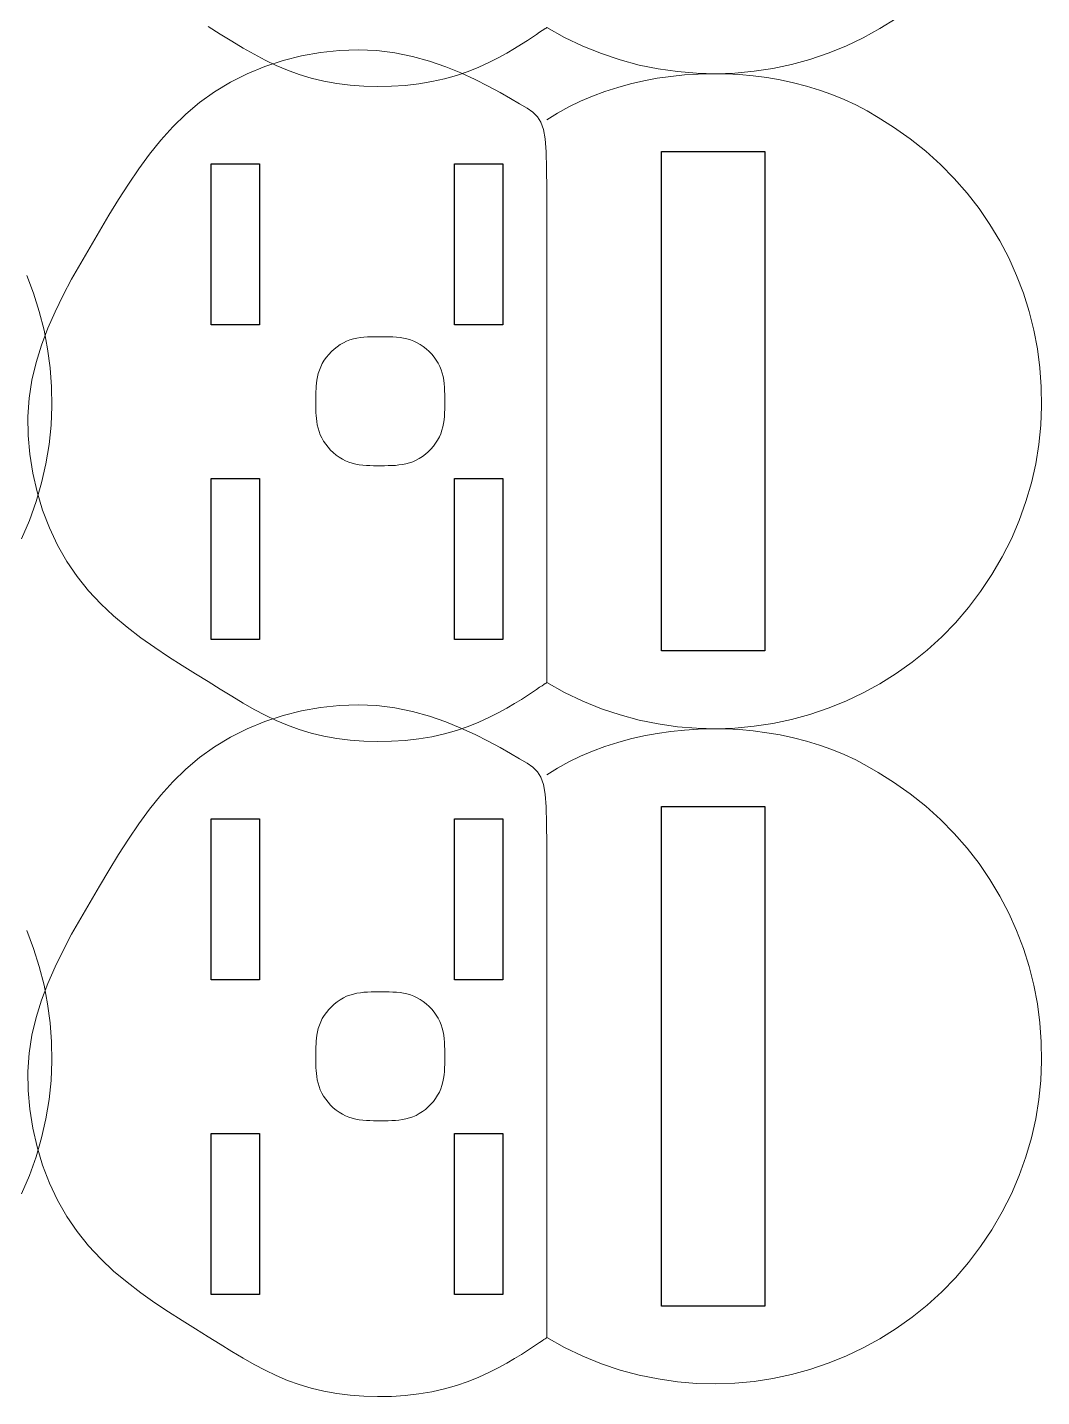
# Model space of a CAD drawing. Header units: millimetres. Extents: x -413 to -167, y -330 to -180.
# Drawn here: x -198.93 to -167.45, y -329.76 to -287.29 of the extents above; entities that cross this region are included whole.
import ezdxf

# ---------------------------------------------------------------- set-up
doc = ezdxf.new("R2010")
doc.units = ezdxf.units.MM
doc.layers.add('CUT', color=7, linetype='CONTINUOUS')

msp = doc.modelspace()

# ---------------------------------------------------------------- linework, layer by layer
at = {"layer": 'CUT', "color": 7, "linetype": 'CONTINUOUS', "lineweight": 0}
for p, q in [((-171.961, -287.011), (-172.468, -287.328)), ((-192.947, -287.498), (-193.322, -287.264)), ((-192.586, -287.719), (-192.947, -287.498)), ((-183.13, -287.506), (-183.257, -287.59)), ((-183.031, -287.44), (-183.13, -287.506)), ((-182.954, -287.389), (-183.031, -287.44)), ((-182.897, -287.352), (-182.954, -287.389)), ((-182.858, -287.326), (-182.897, -287.352)), ((-182.833, -287.309), (-182.858, -287.326)), ((-182.818, -287.3), (-182.833, -287.309)), ((-182.812, -287.295), (-182.818, -287.3)), ((-182.81, -287.294), (-182.812, -287.295)), ((-182.81, -287.284), (-182.81, -287.294)), ((-182.255, -287.601), (-182.81, -287.293)), ((-182.81, -287.294), (-182.81, -287.294)), ((-172.468, -287.328), (-172.991, -287.614)), ((-192.235, -287.929), (-192.586, -287.719)), ((-191.891, -288.124), (-192.235, -287.929)), ((-189.246, -288.001), (-188.662, -287.981)), ((-188.662, -287.981), (-188.085, -288.007)), ((-183.809, -287.945), (-184.049, -288.086)), ((-183.597, -287.813), (-183.809, -287.945)), ((-183.412, -287.693), (-183.597, -287.813)), ((-183.257, -287.59), (-183.412, -287.693)), ((-181.689, -287.871), (-182.255, -287.601)), ((-181.115, -288.103), (-181.689, -287.871)), ((-173.528, -287.869), (-174.078, -288.091)), ((-172.991, -287.614), (-173.528, -287.869)), ((-191.548, -288.305), (-191.891, -288.124)), ((-191.559, -288.501), (-190.995, -288.315)), ((-191.205, -288.47), (-191.548, -288.305)), ((-190.995, -288.315), (-190.418, -288.169)), ((-190.418, -288.169), (-189.833, -288.064)), ((-189.833, -288.064), (-189.246, -288.001)), ((-188.085, -288.007), (-187.521, -288.078)), ((-187.521, -288.078), (-186.974, -288.191)), ((-186.974, -288.191), (-186.448, -288.338)), ((-186.448, -288.338), (-185.946, -288.511)), ((-184.604, -288.378), (-184.917, -288.52)), ((-184.314, -288.231), (-184.604, -288.378)), ((-184.049, -288.086), (-184.314, -288.231)), ((-180.532, -288.298), (-181.115, -288.103)), ((-179.944, -288.456), (-180.532, -288.298)), ((-174.64, -288.28), (-175.211, -288.437)), ((-174.078, -288.091), (-174.64, -288.28)), ((-192.628, -288.987), (-192.105, -288.725)), ((-192.105, -288.725), (-191.559, -288.501)), ((-190.855, -288.619), (-191.205, -288.47)), ((-190.496, -288.75), (-190.855, -288.619)), ((-190.124, -288.862), (-190.496, -288.75)), ((-185.607, -288.778), (-185.983, -288.885)), ((-185.946, -288.511), (-185.472, -288.702)), ((-185.252, -288.655), (-185.607, -288.778)), ((-185.472, -288.702), (-185.03, -288.904)), ((-184.917, -288.52), (-185.252, -288.655)), ((-179.351, -288.577), (-179.944, -288.456)), ((-179.382, -288.869), (-178.961, -288.809)), ((-178.756, -288.662), (-179.351, -288.577)), ((-178.961, -288.809), (-178.537, -288.765)), ((-178.159, -288.712), (-178.756, -288.662)), ((-178.537, -288.765), (-178.11, -288.737)), ((-177.562, -288.726), (-178.159, -288.712)), ((-178.11, -288.737), (-177.682, -288.726)), ((-177.682, -288.726), (-177.254, -288.732)), ((-176.968, -288.705), (-177.562, -288.726)), ((-177.254, -288.732), (-176.827, -288.754)), ((-176.377, -288.65), (-176.968, -288.705)), ((-176.827, -288.754), (-176.402, -288.792)), ((-176.402, -288.792), (-175.98, -288.847)), ((-175.791, -288.56), (-176.377, -288.65)), ((-175.211, -288.437), (-175.791, -288.56)), ((-193.124, -289.284), (-192.628, -288.987)), ((-189.734, -288.954), (-190.124, -288.862)), ((-189.329, -289.026), (-189.734, -288.954)), ((-188.912, -289.078), (-189.329, -289.026)), ((-188.488, -289.111), (-188.912, -289.078)), ((-188.059, -289.123), (-188.488, -289.111)), ((-187.629, -289.115), (-188.059, -289.123)), ((-187.203, -289.088), (-187.629, -289.115)), ((-186.784, -289.04), (-187.203, -289.088)), ((-186.376, -288.972), (-186.784, -289.04)), ((-185.983, -288.885), (-186.376, -288.972)), ((-185.03, -288.904), (-184.624, -289.108)), ((-184.624, -289.108), (-184.256, -289.307)), ((-181.004, -289.276), (-180.609, -289.15)), ((-180.609, -289.15), (-180.207, -289.04)), ((-180.207, -289.04), (-179.797, -288.946)), ((-179.797, -288.946), (-179.382, -288.869)), ((-175.98, -288.847), (-175.563, -288.919)), ((-175.563, -288.919), (-175.151, -289.007)), ((-175.151, -289.007), (-174.746, -289.111)), ((-174.746, -289.111), (-174.349, -289.232)), ((-174.349, -289.232), (-173.961, -289.37)), ((-194.015, -289.978), (-193.586, -289.615)), ((-193.586, -289.615), (-193.124, -289.284)), ((-184.256, -289.307), (-183.931, -289.492)), ((-183.931, -289.492), (-183.652, -289.657)), ((-183.652, -289.657), (-183.422, -289.796)), ((-182.125, -289.755), (-181.763, -289.579)), ((-181.763, -289.579), (-181.388, -289.419)), ((-181.388, -289.419), (-181.004, -289.276)), ((-173.961, -289.37), (-173.583, -289.524)), ((-173.583, -289.524), (-173.216, -289.695)), ((-194.415, -290.37), (-194.015, -289.978)), ((-183.422, -289.796), (-183.239, -289.923)), ((-183.239, -289.923), (-183.096, -290.06)), ((-183.096, -290.06), (-182.989, -290.229)), ((-182.81, -290.157), (-182.475, -289.948)), ((-182.475, -289.948), (-182.125, -289.755)), ((-173.216, -289.695), (-172.862, -289.882)), ((-172.862, -289.882), (-172.522, -290.085)), ((-172.522, -290.085), (-172.052, -290.381)), ((-194.789, -290.786), (-194.415, -290.37)), ((-182.989, -290.229), (-182.913, -290.452)), ((-182.913, -290.452), (-182.862, -290.751)), ((-172.052, -290.381), (-171.536, -290.741)), ((-195.14, -291.224), (-194.789, -290.786)), ((-182.862, -290.751), (-182.832, -291.147)), ((-171.536, -290.741), (-171.049, -291.128)), ((-195.474, -291.68), (-195.14, -291.224)), ((-182.832, -291.147), (-182.816, -291.662)), ((-171.049, -291.128), (-170.59, -291.539)), ((-195.792, -292.15), (-195.474, -291.68)), ((-182.816, -291.662), (-182.811, -292.318)), ((-170.59, -291.539), (-170.161, -291.974)), ((-196.099, -292.631), (-195.792, -292.15)), ((-170.161, -291.974), (-169.762, -292.43)), ((-196.398, -293.119), (-196.099, -292.631)), ((-182.811, -292.318), (-182.81, -293.137)), ((-169.762, -292.43), (-169.394, -292.907)), ((-169.394, -292.907), (-169.056, -293.402)), ((-196.693, -293.612), (-196.398, -293.119)), ((-182.81, -293.137), (-182.81, -294.128)), ((-169.056, -293.402), (-168.749, -293.915)), ((-196.986, -294.106), (-196.693, -293.612)), ((-168.749, -293.915), (-168.473, -294.442)), ((-197.275, -294.6), (-196.986, -294.106)), ((-182.81, -294.128), (-182.81, -295.262)), ((-197.556, -295.098), (-197.275, -294.6)), ((-168.473, -294.442), (-168.23, -294.984)), ((-198.95, -294.984), (-198.738, -295.538)), ((-197.823, -295.6), (-197.556, -295.098)), ((-168.23, -294.984), (-168.018, -295.538)), ((-198.738, -295.538), (-198.56, -296.103)), ((-198.072, -296.108), (-197.823, -295.6)), ((-182.81, -295.262), (-182.81, -296.501)), ((-168.018, -295.538), (-167.84, -296.103)), ((-198.56, -296.103), (-198.414, -296.678)), ((-198.297, -296.623), (-198.072, -296.108)), ((-167.84, -296.103), (-167.694, -296.678)), ((-198.495, -297.147), (-198.297, -296.623)), ((-198.414, -296.678), (-198.302, -297.259)), ((-188.595, -296.913), (-188.485, -296.901)), ((-188.485, -296.901), (-188.374, -296.893)), ((-188.374, -296.893), (-188.262, -296.889)), ((-188.262, -296.889), (-188.149, -296.887)), ((-188.149, -296.887), (-188.036, -296.886)), ((-188.036, -296.886), (-187.923, -296.886)), ((-187.923, -296.886), (-187.81, -296.887)), ((-187.81, -296.887), (-187.698, -296.889)), ((-187.698, -296.889), (-187.586, -296.893)), ((-187.586, -296.893), (-187.475, -296.9)), ((-187.475, -296.9), (-187.364, -296.912)), ((-182.81, -296.501), (-182.81, -297.808)), ((-167.694, -296.678), (-167.582, -297.259)), ((-198.659, -297.682), (-198.495, -297.147)), ((-198.302, -297.259), (-198.224, -297.847)), ((-189.495, -297.348), (-189.409, -297.268)), ((-189.409, -297.268), (-189.318, -297.196)), ((-189.318, -297.196), (-189.222, -297.131)), ((-189.222, -297.131), (-189.123, -297.074)), ((-189.123, -297.074), (-189.022, -297.025)), ((-189.022, -297.025), (-188.918, -296.986)), ((-188.918, -296.986), (-188.812, -296.955)), ((-188.812, -296.955), (-188.704, -296.931)), ((-188.704, -296.931), (-188.595, -296.913)), ((-187.364, -296.912), (-187.255, -296.929)), ((-187.255, -296.929), (-187.148, -296.953)), ((-187.148, -296.953), (-187.042, -296.983)), ((-187.042, -296.983), (-186.938, -297.022)), ((-186.938, -297.022), (-186.836, -297.07)), ((-186.836, -297.07), (-186.736, -297.126)), ((-186.736, -297.126), (-186.641, -297.191)), ((-186.641, -297.191), (-186.549, -297.263)), ((-186.549, -297.263), (-186.462, -297.341)), ((-167.582, -297.259), (-167.504, -297.847)), ((-198.787, -298.228), (-198.659, -297.682)), ((-189.826, -297.817), (-189.776, -297.716)), ((-189.776, -297.716), (-189.717, -297.617)), ((-189.717, -297.617), (-189.65, -297.523)), ((-189.65, -297.523), (-189.576, -297.433)), ((-189.576, -297.433), (-189.495, -297.348)), ((-186.462, -297.341), (-186.381, -297.426)), ((-186.381, -297.426), (-186.307, -297.516)), ((-186.307, -297.516), (-186.239, -297.61)), ((-186.239, -297.61), (-186.179, -297.708)), ((-186.179, -297.708), (-186.128, -297.809)), ((-198.224, -297.847), (-198.18, -298.44)), ((-189.945, -298.229), (-189.926, -298.127)), ((-189.926, -298.127), (-189.9, -298.024)), ((-189.9, -298.024), (-189.868, -297.92)), ((-189.868, -297.92), (-189.826, -297.817)), ((-186.128, -297.809), (-186.086, -297.912)), ((-186.086, -297.912), (-186.053, -298.017)), ((-186.053, -298.017), (-186.027, -298.124)), ((-186.027, -298.124), (-186.007, -298.233)), ((-182.81, -297.808), (-182.81, -299.145)), ((-167.504, -297.847), (-167.46, -298.44)), ((-198.872, -298.788), (-198.787, -298.228)), ((-198.18, -298.44), (-198.171, -299.035)), ((-189.975, -298.586), (-189.972, -298.506)), ((-189.975, -298.656), (-189.975, -298.586)), ((-189.972, -298.506), (-189.967, -298.42)), ((-189.967, -298.42), (-189.958, -298.327)), ((-189.958, -298.327), (-189.945, -298.229)), ((-186.007, -298.233), (-185.994, -298.343)), ((-185.994, -298.343), (-185.984, -298.454)), ((-185.984, -298.454), (-185.979, -298.566)), ((-185.979, -298.566), (-185.976, -298.678)), ((-167.46, -298.44), (-167.451, -299.035)), ((-198.911, -299.361), (-198.872, -298.788)), ((-189.975, -298.715), (-189.975, -298.656)), ((-189.975, -298.764), (-189.975, -298.715)), ((-189.975, -298.804), (-189.975, -298.764)), ((-189.975, -298.838), (-189.975, -298.804)), ((-189.975, -298.868), (-189.975, -298.838)), ((-189.975, -298.896), (-189.975, -298.868)), ((-189.975, -298.926), (-189.975, -298.896)), ((-189.975, -298.958), (-189.975, -298.926)), ((-189.975, -298.996), (-189.975, -298.958)), ((-189.975, -299.042), (-189.975, -298.996)), ((-185.976, -299.017), (-185.977, -299.13)), ((-185.976, -298.678), (-185.975, -298.791)), ((-185.975, -298.904), (-185.976, -299.017)), ((-185.975, -298.791), (-185.975, -298.904)), ((-198.906, -299.944), (-198.911, -299.361)), ((-198.171, -299.035), (-198.197, -299.632)), ((-189.975, -299.098), (-189.975, -299.042)), ((-189.975, -299.165), (-189.975, -299.098)), ((-189.973, -299.241), (-189.975, -299.165)), ((-189.969, -299.326), (-189.973, -299.241)), ((-189.961, -299.417), (-189.969, -299.326)), ((-189.949, -299.514), (-189.961, -299.417)), ((-185.987, -299.353), (-185.997, -299.464)), ((-185.98, -299.242), (-185.987, -299.353)), ((-185.977, -299.13), (-185.98, -299.242)), ((-182.81, -299.145), (-182.81, -300.474)), ((-167.451, -299.035), (-167.477, -299.632)), ((-198.197, -299.632), (-198.258, -300.228)), ((-189.932, -299.614), (-189.949, -299.514)), ((-189.909, -299.717), (-189.932, -299.614)), ((-189.879, -299.821), (-189.909, -299.717)), ((-189.84, -299.924), (-189.879, -299.821)), ((-186.062, -299.788), (-186.098, -299.893)), ((-186.034, -299.682), (-186.062, -299.788)), ((-186.013, -299.574), (-186.034, -299.682)), ((-185.997, -299.464), (-186.013, -299.574)), ((-167.477, -299.632), (-167.538, -300.228)), ((-198.856, -300.531), (-198.906, -299.944)), ((-198.258, -300.228), (-198.355, -300.823)), ((-189.792, -300.026), (-189.84, -299.924)), ((-189.736, -300.126), (-189.792, -300.026)), ((-189.671, -300.221), (-189.736, -300.126)), ((-189.599, -300.313), (-189.671, -300.221)), ((-186.329, -300.285), (-186.406, -300.373)), ((-186.259, -300.192), (-186.329, -300.285)), ((-186.197, -300.095), (-186.259, -300.192)), ((-186.143, -299.995), (-186.197, -300.095)), ((-186.098, -299.893), (-186.143, -299.995)), ((-167.538, -300.228), (-167.635, -300.823)), ((-198.763, -301.117), (-198.856, -300.531)), ((-189.521, -300.399), (-189.599, -300.313)), ((-189.436, -300.48), (-189.521, -300.399)), ((-189.346, -300.555), (-189.436, -300.48)), ((-189.252, -300.623), (-189.346, -300.555)), ((-189.154, -300.682), (-189.252, -300.623)), ((-189.053, -300.733), (-189.154, -300.682)), ((-186.867, -300.719), (-186.969, -300.763)), ((-186.767, -300.665), (-186.867, -300.719)), ((-186.67, -300.603), (-186.767, -300.665)), ((-186.577, -300.533), (-186.67, -300.603)), ((-186.488, -300.456), (-186.577, -300.533)), ((-186.406, -300.373), (-186.488, -300.456)), ((-182.81, -300.474), (-182.81, -301.759)), ((-198.63, -301.697), (-198.763, -301.117)), ((-198.355, -300.823), (-198.488, -301.415)), ((-188.95, -300.775), (-189.053, -300.733)), ((-188.845, -300.809), (-188.95, -300.775)), ((-188.738, -300.835), (-188.845, -300.809)), ((-188.629, -300.854), (-188.738, -300.835)), ((-188.519, -300.868), (-188.629, -300.854)), ((-188.408, -300.877), (-188.519, -300.868)), ((-188.297, -300.882), (-188.408, -300.877)), ((-188.184, -300.885), (-188.297, -300.882)), ((-188.071, -300.886), (-188.184, -300.885)), ((-187.958, -300.886), (-188.071, -300.886)), ((-187.845, -300.886), (-187.958, -300.886)), ((-187.732, -300.884), (-187.845, -300.886)), ((-187.62, -300.881), (-187.732, -300.884)), ((-187.509, -300.875), (-187.62, -300.881)), ((-187.398, -300.864), (-187.509, -300.875)), ((-187.289, -300.849), (-187.398, -300.864)), ((-187.18, -300.827), (-187.289, -300.849)), ((-187.074, -300.799), (-187.18, -300.827)), ((-186.969, -300.763), (-187.074, -300.799)), ((-167.635, -300.823), (-167.768, -301.415)), ((-198.488, -301.415), (-198.658, -302.001)), ((-167.768, -301.415), (-167.939, -302.001)), ((-198.658, -302.001), (-198.866, -302.581)), ((-198.456, -302.265), (-198.63, -301.697)), ((-182.81, -301.759), (-182.81, -302.962)), ((-167.939, -302.001), (-168.146, -302.581)), ((-198.243, -302.817), (-198.456, -302.265)), ((-198.866, -302.581), (-199.11, -303.153)), ((-197.993, -303.348), (-198.243, -302.817)), ((-168.146, -302.581), (-168.39, -303.153)), ((-182.81, -302.962), (-182.81, -304.046)), ((-168.39, -303.153), (-168.673, -303.715)), ((-197.707, -303.853), (-197.993, -303.348)), ((-197.386, -304.325), (-197.707, -303.853)), ((-182.81, -304.046), (-182.81, -304.972)), ((-168.673, -303.715), (-168.993, -304.266)), ((-197.033, -304.764), (-197.386, -304.325)), ((-168.993, -304.266), (-169.344, -304.791)), ((-196.653, -305.17), (-197.033, -304.764)), ((-182.81, -304.972), (-182.81, -305.725)), ((-169.344, -304.791), (-169.722, -305.288)), ((-196.253, -305.548), (-196.653, -305.17)), ((-169.722, -305.288), (-170.125, -305.757)), ((-195.836, -305.898), (-196.253, -305.548)), ((-182.81, -305.725), (-182.81, -306.319)), ((-170.125, -305.757), (-170.552, -306.195)), ((-195.41, -306.225), (-195.836, -305.898)), ((-194.979, -306.53), (-195.41, -306.225)), ((-170.552, -306.195), (-171.001, -306.604)), ((-194.549, -306.816), (-194.979, -306.53)), ((-182.81, -306.319), (-182.81, -306.773)), ((-171.001, -306.604), (-171.472, -306.983)), ((-194.126, -307.085), (-194.549, -306.816)), ((-193.715, -307.341), (-194.126, -307.085)), ((-182.81, -306.773), (-182.81, -307.107)), ((-171.472, -306.983), (-171.961, -307.332)), ((-193.322, -307.585), (-193.715, -307.341)), ((-182.81, -307.107), (-182.81, -307.338)), ((-182.81, -307.338), (-182.81, -307.486)), ((-182.81, -307.486), (-182.81, -307.569)), ((-171.961, -307.332), (-172.468, -307.649)), ((-192.947, -307.819), (-193.322, -307.585)), ((-192.586, -308.04), (-192.947, -307.819)), ((-183.257, -307.911), (-183.412, -308.014)), ((-183.13, -307.828), (-183.257, -307.911)), ((-183.031, -307.761), (-183.13, -307.828)), ((-182.954, -307.711), (-183.031, -307.761)), ((-182.897, -307.673), (-182.954, -307.711)), ((-182.858, -307.647), (-182.897, -307.673)), ((-182.833, -307.63), (-182.858, -307.647)), ((-182.818, -307.621), (-182.833, -307.63)), ((-182.812, -307.617), (-182.818, -307.621)), ((-182.81, -307.615), (-182.812, -307.617)), ((-182.81, -307.569), (-182.81, -307.606)), ((-182.81, -307.606), (-182.81, -307.615)), ((-182.255, -307.922), (-182.81, -307.614)), ((-182.81, -307.615), (-182.81, -307.615)), ((-181.689, -308.191), (-182.255, -307.922)), ((-172.991, -307.935), (-173.528, -308.189)), ((-172.468, -307.649), (-172.991, -307.935)), ((-192.235, -308.25), (-192.586, -308.04)), ((-191.891, -308.445), (-192.235, -308.25)), ((-189.833, -308.385), (-189.246, -308.322)), ((-189.246, -308.322), (-188.662, -308.302)), ((-188.662, -308.302), (-188.085, -308.328)), ((-188.085, -308.328), (-187.521, -308.399)), ((-183.809, -308.266), (-184.049, -308.407)), ((-183.597, -308.134), (-183.809, -308.266)), ((-183.412, -308.014), (-183.597, -308.134)), ((-181.115, -308.424), (-181.689, -308.191)), ((-173.528, -308.189), (-174.078, -308.411)), ((-191.548, -308.626), (-191.891, -308.445)), ((-191.559, -308.822), (-190.995, -308.636)), ((-191.205, -308.791), (-191.548, -308.626)), ((-190.855, -308.94), (-191.205, -308.791)), ((-190.995, -308.636), (-190.418, -308.49)), ((-190.418, -308.49), (-189.833, -308.385)), ((-187.521, -308.399), (-186.974, -308.512)), ((-186.974, -308.512), (-186.448, -308.659)), ((-186.448, -308.659), (-185.946, -308.831)), ((-184.604, -308.698), (-184.917, -308.841)), ((-184.314, -308.552), (-184.604, -308.698)), ((-184.049, -308.407), (-184.314, -308.552)), ((-180.532, -308.618), (-181.115, -308.424)), ((-179.944, -308.776), (-180.532, -308.618)), ((-179.351, -308.898), (-179.944, -308.776)), ((-175.211, -308.757), (-175.791, -308.881)), ((-174.64, -308.601), (-175.211, -308.757)), ((-174.078, -308.411), (-174.64, -308.601)), ((-192.628, -309.308), (-192.105, -309.046)), ((-192.105, -309.046), (-191.559, -308.822)), ((-190.496, -309.07), (-190.855, -308.94)), ((-190.124, -309.182), (-190.496, -309.07)), ((-189.734, -309.274), (-190.124, -309.182)), ((-185.983, -309.205), (-186.376, -309.293)), ((-185.607, -309.098), (-185.983, -309.205)), ((-185.946, -308.831), (-185.472, -309.023)), ((-185.252, -308.975), (-185.607, -309.098)), ((-185.472, -309.023), (-185.03, -309.224)), ((-184.917, -308.841), (-185.252, -308.975)), ((-179.797, -309.267), (-179.382, -309.19)), ((-179.382, -309.19), (-178.961, -309.129)), ((-178.756, -308.983), (-179.351, -308.898)), ((-178.961, -309.129), (-178.537, -309.085)), ((-178.159, -309.032), (-178.756, -308.983)), ((-178.537, -309.085), (-178.11, -309.058)), ((-177.562, -309.046), (-178.159, -309.032)), ((-178.11, -309.058), (-177.682, -309.047)), ((-177.682, -309.047), (-177.254, -309.052)), ((-176.968, -309.026), (-177.562, -309.046)), ((-177.254, -309.052), (-176.827, -309.074)), ((-176.377, -308.97), (-176.968, -309.026)), ((-176.827, -309.074), (-176.402, -309.113)), ((-176.402, -309.113), (-175.98, -309.168)), ((-175.791, -308.881), (-176.377, -308.97)), ((-175.98, -309.168), (-175.563, -309.239)), ((-193.586, -309.936), (-193.124, -309.605)), ((-193.124, -309.605), (-192.628, -309.308)), ((-189.329, -309.347), (-189.734, -309.274)), ((-188.912, -309.399), (-189.329, -309.347)), ((-188.488, -309.431), (-188.912, -309.399)), ((-188.059, -309.444), (-188.488, -309.431)), ((-187.629, -309.436), (-188.059, -309.444)), ((-187.203, -309.408), (-187.629, -309.436)), ((-186.784, -309.361), (-187.203, -309.408)), ((-186.376, -309.293), (-186.784, -309.361)), ((-185.03, -309.224), (-184.624, -309.428)), ((-184.624, -309.428), (-184.256, -309.627)), ((-184.256, -309.627), (-183.931, -309.813)), ((-181.388, -309.74), (-181.004, -309.597)), ((-181.004, -309.597), (-180.609, -309.471)), ((-180.609, -309.471), (-180.207, -309.36)), ((-180.207, -309.36), (-179.797, -309.267)), ((-175.563, -309.239), (-175.151, -309.327)), ((-175.151, -309.327), (-174.746, -309.432)), ((-174.746, -309.432), (-174.349, -309.553)), ((-174.349, -309.553), (-173.961, -309.691)), ((-194.015, -310.299), (-193.586, -309.936)), ((-183.931, -309.813), (-183.652, -309.977)), ((-183.652, -309.977), (-183.422, -310.116)), ((-182.125, -310.076), (-181.763, -309.9)), ((-181.763, -309.9), (-181.388, -309.74)), ((-173.961, -309.691), (-173.583, -309.845)), ((-173.583, -309.845), (-173.216, -310.015)), ((-173.216, -310.015), (-172.862, -310.202)), ((-194.415, -310.691), (-194.015, -310.299)), ((-183.422, -310.116), (-183.239, -310.243)), ((-183.239, -310.243), (-183.096, -310.381)), ((-183.096, -310.381), (-182.989, -310.55)), ((-182.81, -310.478), (-182.475, -310.268)), ((-182.475, -310.268), (-182.125, -310.076)), ((-172.862, -310.202), (-172.522, -310.406)), ((-172.522, -310.406), (-172.052, -310.702)), ((-194.789, -311.107), (-194.415, -310.691)), ((-182.989, -310.55), (-182.913, -310.773)), ((-182.913, -310.773), (-182.862, -311.071)), ((-172.052, -310.702), (-171.536, -311.062)), ((-195.14, -311.545), (-194.789, -311.107)), ((-182.862, -311.071), (-182.832, -311.467)), ((-171.536, -311.062), (-171.049, -311.448)), ((-195.474, -312), (-195.14, -311.545)), ((-182.832, -311.467), (-182.816, -311.983)), ((-171.049, -311.448), (-170.59, -311.86)), ((-195.792, -312.471), (-195.474, -312)), ((-182.816, -311.983), (-182.811, -312.639)), ((-170.59, -311.86), (-170.161, -312.294)), ((-196.099, -312.952), (-195.792, -312.471)), ((-170.161, -312.294), (-169.762, -312.751)), ((-196.398, -313.44), (-196.099, -312.952)), ((-182.811, -312.639), (-182.81, -313.458)), ((-169.762, -312.751), (-169.394, -313.227)), ((-196.693, -313.933), (-196.398, -313.44)), ((-182.81, -313.458), (-182.81, -314.449)), ((-169.394, -313.227), (-169.056, -313.723)), ((-169.056, -313.723), (-168.749, -314.235)), ((-196.986, -314.426), (-196.693, -313.933)), ((-168.749, -314.235), (-168.473, -314.763)), ((-197.275, -314.921), (-196.986, -314.426)), ((-182.81, -314.449), (-182.81, -315.583)), ((-197.556, -315.419), (-197.275, -314.921)), ((-168.473, -314.763), (-168.23, -315.305)), ((-198.95, -315.305), (-198.738, -315.859)), ((-197.823, -315.921), (-197.556, -315.419)), ((-182.81, -315.583), (-182.81, -316.822)), ((-168.23, -315.305), (-168.018, -315.859)), ((-198.738, -315.859), (-198.56, -316.424)), ((-198.072, -316.429), (-197.823, -315.921)), ((-168.018, -315.859), (-167.84, -316.424)), ((-198.56, -316.424), (-198.414, -316.998)), ((-198.297, -316.944), (-198.072, -316.429)), ((-167.84, -316.424), (-167.694, -316.998)), ((-182.81, -316.822), (-182.81, -318.128)), ((-198.495, -317.468), (-198.297, -316.944)), ((-198.414, -316.998), (-198.302, -317.58)), ((-188.918, -317.307), (-188.812, -317.276)), ((-188.812, -317.276), (-188.704, -317.252)), ((-188.704, -317.252), (-188.595, -317.234)), ((-188.595, -317.234), (-188.485, -317.222)), ((-188.485, -317.222), (-188.374, -317.214)), ((-188.374, -317.214), (-188.262, -317.21)), ((-188.262, -317.21), (-188.149, -317.208)), ((-188.149, -317.208), (-188.036, -317.207)), ((-188.036, -317.207), (-187.923, -317.207)), ((-187.923, -317.207), (-187.81, -317.208)), ((-187.81, -317.208), (-187.698, -317.21)), ((-187.698, -317.21), (-187.586, -317.214)), ((-187.586, -317.214), (-187.475, -317.221)), ((-187.475, -317.221), (-187.364, -317.233)), ((-187.364, -317.233), (-187.255, -317.25)), ((-187.255, -317.25), (-187.148, -317.274)), ((-187.148, -317.274), (-187.042, -317.304)), ((-167.694, -316.998), (-167.582, -317.58)), ((-198.659, -318.002), (-198.495, -317.468)), ((-198.302, -317.58), (-198.224, -318.168)), ((-189.576, -317.753), (-189.495, -317.668)), ((-189.495, -317.668), (-189.409, -317.589)), ((-189.409, -317.589), (-189.318, -317.517)), ((-189.318, -317.517), (-189.222, -317.451)), ((-189.222, -317.451), (-189.123, -317.394)), ((-189.123, -317.394), (-189.022, -317.346)), ((-189.022, -317.346), (-188.918, -317.307)), ((-187.042, -317.304), (-186.938, -317.343)), ((-186.938, -317.343), (-186.836, -317.39)), ((-186.836, -317.39), (-186.736, -317.447)), ((-186.736, -317.447), (-186.641, -317.511)), ((-186.641, -317.511), (-186.549, -317.583)), ((-186.549, -317.583), (-186.462, -317.662)), ((-186.462, -317.662), (-186.381, -317.747)), ((-167.582, -317.58), (-167.504, -318.168)), ((-198.787, -318.549), (-198.659, -318.002)), ((-189.868, -318.241), (-189.826, -318.137)), ((-189.826, -318.137), (-189.776, -318.036)), ((-189.776, -318.036), (-189.717, -317.938)), ((-189.717, -317.938), (-189.65, -317.844)), ((-189.65, -317.844), (-189.576, -317.753)), ((-186.381, -317.747), (-186.307, -317.836)), ((-186.307, -317.836), (-186.239, -317.931)), ((-186.239, -317.931), (-186.179, -318.029)), ((-186.179, -318.029), (-186.128, -318.13)), ((-186.128, -318.13), (-186.086, -318.233)), ((-182.81, -318.128), (-182.81, -319.465)), ((-198.872, -319.109), (-198.787, -318.549)), ((-198.224, -318.168), (-198.18, -318.761)), ((-189.958, -318.647), (-189.945, -318.549)), ((-189.945, -318.549), (-189.926, -318.448)), ((-189.926, -318.448), (-189.9, -318.345)), ((-189.9, -318.345), (-189.868, -318.241)), ((-186.086, -318.233), (-186.053, -318.338)), ((-186.053, -318.338), (-186.027, -318.445)), ((-186.027, -318.445), (-186.007, -318.554)), ((-186.007, -318.554), (-185.994, -318.663)), ((-167.504, -318.168), (-167.46, -318.761)), ((-198.18, -318.761), (-198.171, -319.356)), ((-189.975, -318.906), (-189.972, -318.827)), ((-189.975, -318.976), (-189.975, -318.906)), ((-189.975, -319.036), (-189.975, -318.976)), ((-189.972, -318.827), (-189.967, -318.74)), ((-189.967, -318.74), (-189.958, -318.647)), ((-185.994, -318.663), (-185.984, -318.774)), ((-185.984, -318.774), (-185.979, -318.886)), ((-185.979, -318.886), (-185.976, -318.999)), ((-167.46, -318.761), (-167.451, -319.356)), ((-198.911, -319.682), (-198.872, -319.109)), ((-198.171, -319.356), (-198.197, -319.953)), ((-189.975, -319.085), (-189.975, -319.036)), ((-189.975, -319.125), (-189.975, -319.085)), ((-189.975, -319.159), (-189.975, -319.125)), ((-189.975, -319.188), (-189.975, -319.159)), ((-189.975, -319.217), (-189.975, -319.188)), ((-189.975, -319.246), (-189.975, -319.217)), ((-189.975, -319.278), (-189.975, -319.246)), ((-189.975, -319.316), (-189.975, -319.278)), ((-189.975, -319.362), (-189.975, -319.316)), ((-189.975, -319.418), (-189.975, -319.362)), ((-185.976, -319.337), (-185.977, -319.45)), ((-185.976, -318.999), (-185.975, -319.111)), ((-185.975, -319.224), (-185.976, -319.337)), ((-185.975, -319.111), (-185.975, -319.224)), ((-167.451, -319.356), (-167.477, -319.953)), ((-198.906, -320.265), (-198.911, -319.682)), ((-189.975, -319.485), (-189.975, -319.418)), ((-189.973, -319.562), (-189.975, -319.485)), ((-189.969, -319.646), (-189.973, -319.562)), ((-189.961, -319.738), (-189.969, -319.646)), ((-189.949, -319.834), (-189.961, -319.738)), ((-189.932, -319.935), (-189.949, -319.834)), ((-185.997, -319.785), (-186.013, -319.894)), ((-185.987, -319.674), (-185.997, -319.785)), ((-185.98, -319.562), (-185.987, -319.674)), ((-185.977, -319.45), (-185.98, -319.562)), ((-182.81, -319.465), (-182.81, -320.795)), ((-198.856, -320.852), (-198.906, -320.265)), ((-198.197, -319.953), (-198.258, -320.549)), ((-189.909, -320.038), (-189.932, -319.935)), ((-189.879, -320.141), (-189.909, -320.038)), ((-189.84, -320.245), (-189.879, -320.141)), ((-189.792, -320.347), (-189.84, -320.245)), ((-186.098, -320.213), (-186.143, -320.316)), ((-186.062, -320.109), (-186.098, -320.213)), ((-186.034, -320.002), (-186.062, -320.109)), ((-186.013, -319.894), (-186.034, -320.002)), ((-167.477, -319.953), (-167.538, -320.549)), ((-198.258, -320.549), (-198.355, -321.144)), ((-189.736, -320.446), (-189.792, -320.347)), ((-189.671, -320.542), (-189.736, -320.446)), ((-189.599, -320.634), (-189.671, -320.542)), ((-189.521, -320.72), (-189.599, -320.634)), ((-186.329, -320.606), (-186.406, -320.694)), ((-186.259, -320.513), (-186.329, -320.606)), ((-186.197, -320.416), (-186.259, -320.513)), ((-186.143, -320.316), (-186.197, -320.416)), ((-167.538, -320.549), (-167.635, -321.144)), ((-198.763, -321.437), (-198.856, -320.852)), ((-189.436, -320.801), (-189.521, -320.72)), ((-189.346, -320.876), (-189.436, -320.801)), ((-189.252, -320.943), (-189.346, -320.876)), ((-189.154, -321.003), (-189.252, -320.943)), ((-189.053, -321.054), (-189.154, -321.003)), ((-188.95, -321.096), (-189.053, -321.054)), ((-188.845, -321.13), (-188.95, -321.096)), ((-186.969, -321.084), (-187.074, -321.12)), ((-186.867, -321.039), (-186.969, -321.084)), ((-186.767, -320.986), (-186.867, -321.039)), ((-186.67, -320.923), (-186.767, -320.986)), ((-186.577, -320.854), (-186.67, -320.923)), ((-186.488, -320.777), (-186.577, -320.854)), ((-186.406, -320.694), (-186.488, -320.777)), ((-182.81, -320.795), (-182.81, -322.08)), ((-198.63, -322.017), (-198.763, -321.437)), ((-198.355, -321.144), (-198.488, -321.735)), ((-188.738, -321.156), (-188.845, -321.13)), ((-188.629, -321.175), (-188.738, -321.156)), ((-188.519, -321.189), (-188.629, -321.175)), ((-188.408, -321.198), (-188.519, -321.189)), ((-188.297, -321.203), (-188.408, -321.198)), ((-188.184, -321.206), (-188.297, -321.203)), ((-188.071, -321.207), (-188.184, -321.206)), ((-187.958, -321.207), (-188.071, -321.207)), ((-187.845, -321.207), (-187.958, -321.207)), ((-187.732, -321.205), (-187.845, -321.207)), ((-187.62, -321.202), (-187.732, -321.205)), ((-187.509, -321.195), (-187.62, -321.202)), ((-187.398, -321.185), (-187.509, -321.195)), ((-187.289, -321.17), (-187.398, -321.185)), ((-187.18, -321.148), (-187.289, -321.17)), ((-187.074, -321.12), (-187.18, -321.148)), ((-167.635, -321.144), (-167.768, -321.735)), ((-198.488, -321.735), (-198.658, -322.322)), ((-167.768, -321.735), (-167.939, -322.322)), ((-198.658, -322.322), (-198.866, -322.902)), ((-198.456, -322.586), (-198.63, -322.017)), ((-182.81, -322.08), (-182.81, -323.283)), ((-167.939, -322.322), (-168.146, -322.902)), ((-198.243, -323.138), (-198.456, -322.586)), ((-198.866, -322.902), (-199.11, -323.474)), ((-197.993, -323.669), (-198.243, -323.138)), ((-168.146, -322.902), (-168.39, -323.474)), ((-182.81, -323.283), (-182.81, -324.366)), ((-168.39, -323.474), (-168.673, -324.036)), ((-197.707, -324.173), (-197.993, -323.669)), ((-168.673, -324.036), (-168.993, -324.587)), ((-197.386, -324.646), (-197.707, -324.173)), ((-182.81, -324.366), (-182.81, -325.293)), ((-197.033, -325.085), (-197.386, -324.646)), ((-168.993, -324.587), (-169.344, -325.112)), ((-196.653, -325.491), (-197.033, -325.085)), ((-182.81, -325.293), (-182.81, -326.045)), ((-169.344, -325.112), (-169.722, -325.609)), ((-196.253, -325.869), (-196.653, -325.491)), ((-169.722, -325.609), (-170.125, -326.077)), ((-195.836, -326.219), (-196.253, -325.869)), ((-182.81, -326.045), (-182.81, -326.64)), ((-170.125, -326.077), (-170.552, -326.516)), ((-195.41, -326.546), (-195.836, -326.219)), ((-194.979, -326.851), (-195.41, -326.546)), ((-170.552, -326.516), (-171.001, -326.925)), ((-194.549, -327.136), (-194.979, -326.851)), ((-182.81, -326.64), (-182.81, -327.094)), ((-171.001, -326.925), (-171.472, -327.304)), ((-194.126, -327.406), (-194.549, -327.136)), ((-193.715, -327.661), (-194.126, -327.406)), ((-182.81, -327.094), (-182.81, -327.428)), ((-182.81, -327.428), (-182.81, -327.659)), ((-171.472, -327.304), (-171.961, -327.652)), ((-193.322, -327.906), (-193.715, -327.661)), ((-192.947, -328.139), (-193.322, -327.906)), ((-182.81, -327.659), (-182.81, -327.806)), ((-182.81, -327.806), (-182.81, -327.889)), ((-182.81, -327.889), (-182.81, -327.926)), ((-171.961, -327.652), (-172.468, -327.97)), ((-192.586, -328.361), (-192.947, -328.139)), ((-183.412, -328.335), (-183.597, -328.454)), ((-183.257, -328.232), (-183.412, -328.335)), ((-183.13, -328.148), (-183.257, -328.232)), ((-183.031, -328.082), (-183.13, -328.148)), ((-182.954, -328.031), (-183.031, -328.082)), ((-182.897, -327.994), (-182.954, -328.031)), ((-182.858, -327.968), (-182.897, -327.994)), ((-182.833, -327.951), (-182.858, -327.968)), ((-182.818, -327.941), (-182.833, -327.951)), ((-182.812, -327.937), (-182.818, -327.941)), ((-182.81, -327.936), (-182.812, -327.937)), ((-182.81, -327.926), (-182.81, -327.936)), ((-182.255, -328.242), (-182.81, -327.935)), ((-182.81, -327.936), (-182.81, -327.936)), ((-181.689, -328.512), (-182.255, -328.242)), ((-172.991, -328.256), (-173.528, -328.51)), ((-172.468, -327.97), (-172.991, -328.256)), ((-192.235, -328.57), (-192.586, -328.361)), ((-191.891, -328.766), (-192.235, -328.57)), ((-184.049, -328.728), (-184.314, -328.873)), ((-183.809, -328.587), (-184.049, -328.728)), ((-183.597, -328.454), (-183.809, -328.587)), ((-181.115, -328.744), (-181.689, -328.512)), ((-180.532, -328.939), (-181.115, -328.744)), ((-174.078, -328.732), (-174.64, -328.922)), ((-173.528, -328.51), (-174.078, -328.732)), ((-191.548, -328.947), (-191.891, -328.766)), ((-191.205, -329.112), (-191.548, -328.947)), ((-190.855, -329.26), (-191.205, -329.112)), ((-184.917, -329.162), (-185.252, -329.296)), ((-184.604, -329.019), (-184.917, -329.162)), ((-184.314, -328.873), (-184.604, -329.019)), ((-179.944, -329.097), (-180.532, -328.939)), ((-179.351, -329.218), (-179.944, -329.097)), ((-175.211, -329.078), (-175.791, -329.202)), ((-174.64, -328.922), (-175.211, -329.078)), ((-190.496, -329.391), (-190.855, -329.26)), ((-190.124, -329.503), (-190.496, -329.391)), ((-189.734, -329.595), (-190.124, -329.503)), ((-189.329, -329.668), (-189.734, -329.595)), ((-185.983, -329.526), (-186.376, -329.614)), ((-185.607, -329.419), (-185.983, -329.526)), ((-185.252, -329.296), (-185.607, -329.419)), ((-178.756, -329.304), (-179.351, -329.218)), ((-178.159, -329.353), (-178.756, -329.304)), ((-177.562, -329.367), (-178.159, -329.353)), ((-176.968, -329.346), (-177.562, -329.367)), ((-176.377, -329.291), (-176.968, -329.346)), ((-175.791, -329.202), (-176.377, -329.291)), ((-188.912, -329.72), (-189.329, -329.668)), ((-188.488, -329.752), (-188.912, -329.72)), ((-188.059, -329.764), (-188.488, -329.752)), ((-187.629, -329.757), (-188.059, -329.764)), ((-187.203, -329.729), (-187.629, -329.757)), ((-186.784, -329.681), (-187.203, -329.729)), ((-186.376, -329.614), (-186.784, -329.681))]:
    msp.add_line(p, q, dxfattribs=at)
at = {"layer": 'CUT', "color": 5}
for p, q in [((-179.245, -306.633), (-179.245, -291.138)), ((-179.245, -291.138), (-176.043, -291.138)), ((-176.043, -291.138), (-176.043, -306.633)), ((-193.224, -291.517), (-191.724, -291.517)), ((-193.224, -296.518), (-193.224, -291.517)), ((-191.724, -291.517), (-191.724, -296.518)), ((-185.669, -291.517), (-184.169, -291.517)), ((-185.669, -296.518), (-185.669, -291.517)), ((-184.169, -291.517), (-184.169, -296.518)), ((-191.724, -296.518), (-193.224, -296.518)), ((-184.169, -296.518), (-185.669, -296.518)), ((-193.224, -301.278), (-191.724, -301.278)), ((-193.224, -306.278), (-193.224, -301.278)), ((-191.724, -301.278), (-191.724, -306.278)), ((-185.669, -301.278), (-184.169, -301.278)), ((-185.669, -306.278), (-185.669, -301.278)), ((-184.169, -301.278), (-184.169, -306.278)), ((-191.724, -306.278), (-193.224, -306.278)), ((-184.169, -306.278), (-185.669, -306.278)), ((-176.043, -306.633), (-179.245, -306.633)), ((-179.245, -326.954), (-179.245, -311.459)), ((-179.245, -311.459), (-176.043, -311.459)), ((-176.043, -311.459), (-176.043, -326.954)), ((-193.224, -311.838), (-191.724, -311.838)), ((-193.224, -316.838), (-193.224, -311.838)), ((-191.724, -311.838), (-191.724, -316.838)), ((-185.669, -311.838), (-184.169, -311.838)), ((-185.669, -316.838), (-185.669, -311.838)), ((-184.169, -311.838), (-184.169, -316.838)), ((-191.724, -316.838), (-193.224, -316.838)), ((-184.169, -316.838), (-185.669, -316.838)), ((-193.224, -321.599), (-191.724, -321.599)), ((-193.224, -326.598), (-193.224, -321.599)), ((-191.724, -321.599), (-191.724, -326.598)), ((-185.669, -321.599), (-184.169, -321.599)), ((-185.669, -326.598), (-185.669, -321.599)), ((-184.169, -321.599), (-184.169, -326.598)), ((-191.724, -326.598), (-193.224, -326.598)), ((-184.169, -326.598), (-185.669, -326.598)), ((-176.043, -326.954), (-179.245, -326.954))]:
    msp.add_line(p, q, dxfattribs=at)

doc.saveas('drawing.dxf')
